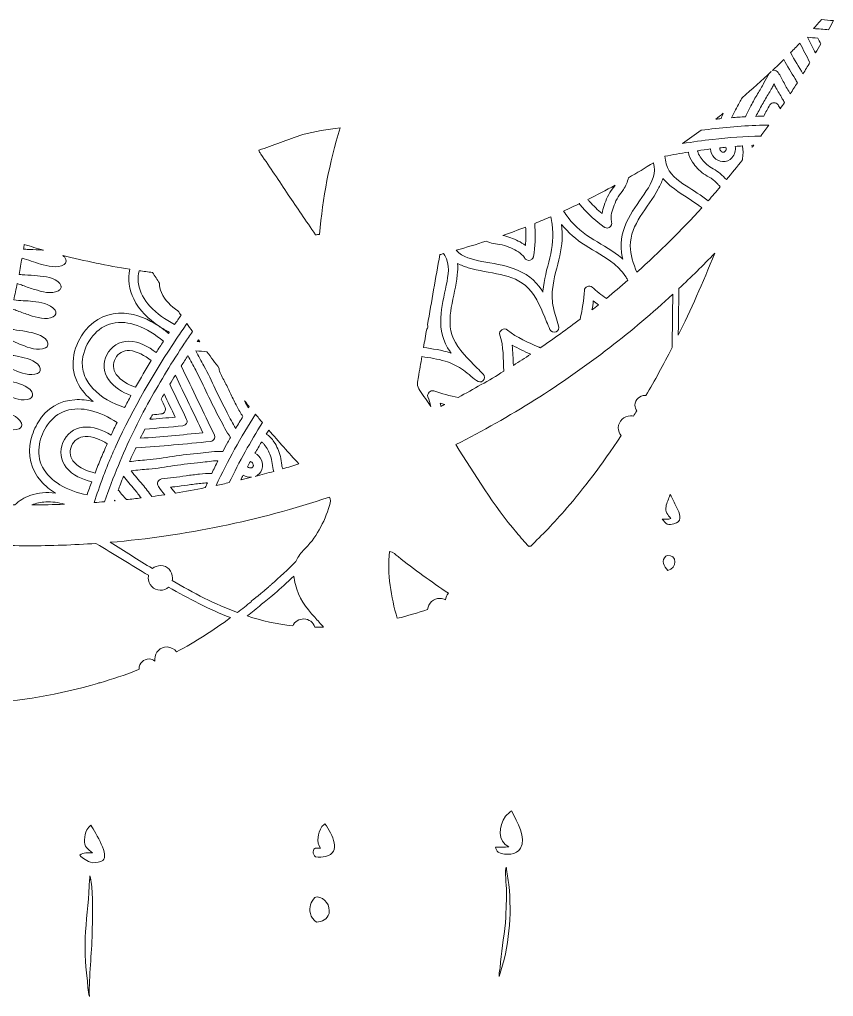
# Model space of a CAD drawing. Extents: x 80 to 917, y -989 to -11.
# Drawn here: x 541.9 to 869.4, y -957.9 to -564.8 of the extents above; entities that cross this region are included whole.
import ezdxf

# ---------------------------------------------------------------- set-up
doc = ezdxf.new("R2010")
doc.units = 0
doc.header["$MEASUREMENT"] = 0
doc.layers.add('Layer 1', color=7, linetype='Continuous', lineweight=0)

# ---------------------------------------------------------------- blocks, each defined once
blk = doc.blocks.new('Block_0')
at = {"layer": 'Layer 1'}
for points, knots in [([(864.57, -564.85), (866.17, -564.98), (867.77, -565.13), (869.37, -565.29), (868.72, -566.51), (868.07, -567.73), (867.41, -568.95), (865.38, -568.77), (863.35, -568.62), (861.32, -568.5), (862.41, -567.29), (863.5, -566.07), (864.57, -564.85)], [0, 0, 0, 0, 1, 1, 1, 2, 2, 2, 3, 3, 3, 4, 4, 4, 4]), ([(863.07, -572.3), (863.47, -573.08), (863.86, -573.84), (864.26, -574.62), (863.56, -575.85), (862.86, -577.08), (862.14, -578.3), (861.06, -576.21), (859.99, -574.11), (858.93, -572), (860.31, -572.09), (861.69, -572.19), (863.07, -572.3)], [0, 0, 0, 0, 1, 1, 1, 2, 2, 2, 3, 3, 3, 4, 4, 4, 4]), ([(855.89, -574.32), (857.21, -576.92), (858.54, -579.53), (859.89, -582.13), (858.97, -583.66), (858.05, -585.18), (857.11, -586.7), (855.42, -583.87), (853.68, -581.09), (852.15, -578.17), (853.4, -576.9), (854.65, -575.62), (855.89, -574.32)], [0, 0, 0, 0, 1, 1, 1, 2, 2, 2, 3, 3, 3, 4, 4, 4, 4]), ([(849.37, -580.96), (850.81, -583.61), (852.41, -586.17), (853.96, -588.76), (854.26, -589.27), (854.56, -589.78), (854.85, -590.29), (853.91, -591.77), (852.96, -593.24), (852.01, -594.71), (851.15, -593.27), (850.25, -591.86), (849.48, -590.37), (848.74, -588.93), (848.01, -587.47), (847.06, -586.14), (846.64, -585.54), (846.04, -585.23), (845.44, -585.23), (845.22, -585.23), (845.02, -585.29), (844.8, -585.36), (846.34, -583.91), (847.87, -582.45), (849.37, -580.96)], [0, 0, 0, 0, 1, 1, 1, 2, 2, 2, 3, 3, 3, 4, 4, 4, 5, 5, 5, 6, 6, 6, 7, 7, 7, 8, 8, 8, 8]), ([(831.58, -598.22), (831.93, -597.58), (832.28, -596.93), (832.63, -596.29), (836.62, -592.89), (840.53, -589.39), (844.35, -585.79), (844.08, -586.05), (843.82, -586.3), (843.54, -586.55), (842.73, -587.76), (842.07, -589.08), (841.41, -590.37), (840.62, -591.89), (839.71, -593.33), (838.83, -594.79), (837.9, -596.34), (837.02, -597.91), (836.17, -599.51), (835.4, -600.95), (834.53, -602.4), (834.03, -603.97), (832.14, -604.06), (830.24, -604.18), (828.35, -604.33), (829.27, -602.22), (830.53, -600.2), (831.58, -598.22)], [0, 0, 0, 0, 1, 1, 1, 2, 2, 2, 3, 3, 3, 4, 4, 4, 5, 5, 5, 6, 6, 6, 7, 7, 7, 8, 8, 8, 9, 9, 9, 9]), ([(845.44, -590.76), (845.71, -591.26), (845.97, -591.76), (846.23, -592.27), (847.02, -593.79), (847.93, -595.22), (848.8, -596.69), (849.1, -597.19), (849.38, -597.69), (849.68, -598.2), (849.1, -599.06), (848.53, -599.9), (847.95, -600.74), (847.67, -600.23), (847.39, -599.71), (847.06, -599.22), (846.67, -598.61), (846.06, -598.31), (845.44, -598.31), (844.83, -598.31), (844.21, -598.61), (843.82, -599.22), (843.34, -599.93), (842.97, -600.72), (842.53, -601.45), (842.09, -602.19), (841.66, -602.94), (841.33, -603.72), (840.27, -603.74), (839.2, -603.77), (838.14, -603.8), (838.53, -602.98), (839.01, -602.19), (839.42, -601.41), (840.27, -599.81), (841.16, -598.25), (842.09, -596.69), (842.96, -595.22), (843.87, -593.79), (844.66, -592.27), (844.92, -591.76), (845.18, -591.26), (845.44, -590.76)], [0, 0, 0, 0, 1, 1, 1, 2, 2, 2, 3, 3, 3, 4, 4, 4, 5, 5, 5, 6, 6, 6, 7, 7, 7, 8, 8, 8, 9, 9, 9, 10, 10, 10, 11, 11, 11, 12, 12, 12, 13, 13, 13, 14, 14, 14, 14]), ([(825.04, -602.54), (824.72, -603.25), (824.42, -603.97), (824.17, -604.69), (823.46, -604.76), (822.73, -604.85), (822.02, -604.92), (823.03, -604.14), (824.04, -603.34), (825.04, -602.54)], [0, 0, 0, 0, 1, 1, 1, 2, 2, 2, 3, 3, 3, 3]), ([(662.58, -651.3), (662.05, -651.35), (661.52, -651.4), (660.99, -651.45), (657.09, -645.7), (653.56, -640.51), (650.04, -635.31), (646.36, -629.87), (642.76, -624.37), (639, -618.96), (638.6, -618.38), (638.28, -617.87), (638.16, -617.44), (643.89, -615.45), (649.78, -613.35), (655.83, -611.1), (660.68, -609.93), (665.67, -608.98), (670.9, -608.43), (666.53, -622.64), (663.92, -636.41), (662.58, -651.3)], [0, 0, 0, 0, 1, 1, 1, 2, 2, 2, 3, 3, 3, 4, 4, 4, 5, 5, 5, 6, 6, 6, 7, 7, 7, 7]), ([(816.1, -609.4), (823.9, -608.35), (831.74, -607.64), (839.6, -607.36), (840.87, -607.31), (842.13, -607.29), (843.39, -607.28), (842.32, -608.76), (841.25, -610.24), (840.16, -611.72), (833.71, -611.86), (827.25, -612.3), (820.77, -613.06), (816.74, -613.54), (812.69, -614.1), (808.66, -614.74), (811.17, -613), (813.64, -611.21), (816.1, -609.4)], [0, 0, 0, 0, 1, 1, 1, 2, 2, 2, 3, 3, 3, 4, 4, 4, 5, 5, 5, 6, 6, 6, 6]), ([(832.84, -620.83), (832.83, -621), (832.81, -621.16), (832.79, -621.33), (830.67, -624.01), (828.51, -626.66), (826.32, -629.27), (824.79, -627.57), (823.01, -626), (821.04, -624.85), (820.13, -624.31), (819.19, -623.84), (818.41, -623.12), (817.76, -622.52), (817.15, -621.87), (816.58, -621.19), (816.02, -620.52), (815.54, -619.79), (815.14, -619.02), (814.96, -618.67), (814.84, -618.31), (814.75, -617.92), (814.72, -617.81), (814.71, -617.72), (814.71, -617.63), (816.43, -617.38), (818.16, -617.14), (819.89, -616.93), (820, -619.61), (822.1, -621.7), (824.79, -622.02), (826.18, -622.18), (827.61, -621.42), (828.53, -620.44), (829.7, -619.18), (830.13, -617.54), (829.87, -615.91), (830.82, -615.83), (831.76, -615.76), (832.7, -615.7), (832.7, -615.71), (832.7, -615.72), (832.71, -615.73), (833.2, -617.31), (832.96, -619.2), (832.84, -620.83)], [0, 0, 0, 0, 1, 1, 1, 2, 2, 2, 3, 3, 3, 4, 4, 4, 5, 5, 5, 6, 6, 6, 7, 7, 7, 8, 8, 8, 9, 9, 9, 10, 10, 10, 11, 11, 11, 12, 12, 12, 13, 13, 13, 14, 14, 14, 15, 15, 15, 15]), ([(823.64, -616.5), (824.46, -616.42), (825.28, -616.33), (826.1, -616.25), (826.27, -616.91), (826.2, -617.42), (825.72, -617.94), (825.65, -618.01), (825.35, -618.18), (825.35, -618.2), (825.29, -618.21), (825.12, -618.24), (825.06, -618.26), (824.95, -618.25), (824.79, -618.23), (824.79, -618.24), (824.54, -618.2), (824.69, -618.23), (824.35, -618.04), (824.31, -618.02), (824.28, -618), (824.27, -617.98), (824.21, -617.92), (824.02, -617.73), (824, -617.73), (823.69, -617.31), (823.62, -616.99), (823.64, -616.5)], [0, 0, 0, 0, 1, 1, 1, 2, 2, 2, 3, 3, 3, 4, 4, 4, 5, 5, 5, 6, 6, 6, 7, 7, 7, 8, 8, 8, 9, 9, 9, 9]), ([(836.67, -616.35), (836.64, -616.05), (836.59, -615.76), (836.53, -615.46), (836.81, -615.45), (837.09, -615.45), (837.37, -615.43), (837.14, -615.74), (836.91, -616.05), (836.67, -616.35)], [0, 0, 0, 0, 1, 1, 1, 2, 2, 2, 3, 3, 3, 3]), ([(811.01, -618.2), (811.17, -619.64), (811.86, -621.03), (812.68, -622.24), (813.87, -623.99), (815.37, -625.61), (817.08, -626.86), (818.06, -627.56), (819.16, -628.07), (820.16, -628.73), (821.19, -629.4), (822.09, -630.34), (822.95, -631.2), (823.26, -631.51), (823.56, -631.83), (823.85, -632.16), (822.24, -634.04), (820.6, -635.91), (818.95, -637.76), (816.15, -635.56), (813.07, -633.72), (810.1, -631.75), (806.73, -629.5), (803.07, -627.02), (802.09, -622.87), (801.85, -621.87), (801.72, -620.86), (801.57, -619.85), (804.71, -619.25), (807.85, -618.69), (811.01, -618.2)], [0, 0, 0, 0, 1, 1, 1, 2, 2, 2, 3, 3, 3, 4, 4, 4, 5, 5, 5, 6, 6, 6, 7, 7, 7, 8, 8, 8, 9, 9, 9, 10, 10, 10, 10]), ([(767.36, -638.82), (767.26, -638.87), (767.17, -638.92), (767.07, -638.97), (767.46, -639.45), (767.87, -639.93), (768.3, -640.4), (771.01, -643.35), (773.83, -646.02), (777.1, -648.36), (777.18, -648.42), (777.27, -648.47), (777.35, -648.51), (777.67, -648.7), (778.05, -648.78), (778.47, -648.73), (779.37, -648.62), (780.19, -647.76), (780.14, -646.84), (780.15, -646.61), (780.12, -646.38), (780.03, -646.15), (779.68, -643.86), (780.26, -641.66), (781.14, -639.52), (781.61, -638.39), (782.08, -637.18), (782.77, -636.17), (783.44, -635.17), (784.26, -634.28), (784.9, -633.26), (785.79, -631.79), (786.47, -630.16), (786.91, -628.49), (790.29, -626.55), (793.64, -624.54), (796.94, -622.45), (797.06, -622.91), (797.15, -623.37), (797.22, -623.83), (797.9, -628.05), (795.48, -631.74), (793.22, -635.11), (790.75, -638.79), (788.01, -642.34), (786.13, -646.38), (784.07, -650.79), (783.35, -655.55), (784.38, -660.33), (784.45, -660.62), (784.51, -660.92), (784.59, -661.22), (784.48, -661.12), (784.37, -661.02), (784.26, -660.92), (780.82, -657.93), (776.78, -655.8), (772.93, -653.43), (768.97, -651), (765.51, -648.26), (762.67, -644.56), (762.01, -643.71), (761.38, -642.82), (760.79, -641.9), (762.99, -640.9), (765.18, -639.87), (767.36, -638.82)], [0, 0, 0, 0, 1, 1, 1, 2, 2, 2, 3, 3, 3, 4, 4, 4, 5, 5, 5, 6, 6, 6, 7, 7, 7, 8, 8, 8, 9, 9, 9, 10, 10, 10, 11, 11, 11, 12, 12, 12, 13, 13, 13, 14, 14, 14, 15, 15, 15, 16, 16, 16, 17, 17, 17, 18, 18, 18, 19, 19, 19, 20, 20, 20, 21, 21, 21, 22, 22, 22, 22]), ([(790.25, -666.54), (788.87, -663.11), (787.69, -659.58), (787.64, -655.9), (787.56, -651.66), (789.43, -647.66), (791.65, -644.14), (794.03, -640.4), (796.79, -636.9), (798.9, -632.99), (799.63, -631.65), (800.32, -630.23), (800.73, -628.75), (801.68, -629.96), (802.86, -631), (804.04, -631.97), (807.49, -634.77), (811.39, -636.94), (815.01, -639.5), (815.5, -639.84), (815.98, -640.2), (816.45, -640.56), (808.15, -649.67), (799.4, -658.34), (790.25, -666.54)], [0, 0, 0, 0, 1, 1, 1, 2, 2, 2, 3, 3, 3, 4, 4, 4, 5, 5, 5, 6, 6, 6, 7, 7, 7, 8, 8, 8, 8]), ([(781.51, -631.53), (781.18, -632), (780.82, -632.46), (780.47, -632.91), (778.96, -634.9), (777.86, -637.27), (777.08, -639.64), (776.72, -640.73), (776.44, -641.83), (776.29, -642.95), (774.51, -641.45), (772.85, -639.84), (771.26, -638.08), (771.02, -637.81), (770.78, -637.55), (770.54, -637.27), (774.23, -635.43), (777.88, -633.52), (781.51, -631.53)], [0, 0, 0, 0, 1, 1, 1, 2, 2, 2, 3, 3, 3, 4, 4, 4, 5, 5, 5, 6, 6, 6, 6]), ([(729.66, -654), (730.58, -654.4), (731.54, -654.73), (732.5, -654.96), (733.66, -655.24), (734.88, -655.29), (736.06, -655.52), (737.27, -655.74), (738.45, -656.27), (739.58, -656.73), (741.72, -657.62), (743.68, -658.76), (745.06, -660.63), (745.15, -660.86), (745.29, -661.05), (745.46, -661.2), (746.08, -661.89), (747.27, -661.91), (747.97, -661.36), (748.31, -661.1), (748.52, -660.77), (748.62, -660.41), (748.65, -660.32), (748.67, -660.23), (748.68, -660.13), (749.34, -656.16), (749.46, -652.28), (749.29, -648.27), (749.26, -647.8), (749.23, -647.33), (749.19, -646.87), (751.36, -645.99), (753.52, -645.09), (755.68, -644.16), (755.9, -645.18), (756.08, -646.21), (756.21, -647.24), (756.82, -651.86), (756.31, -656.24), (755.22, -660.76), (754.18, -665.17), (752.83, -669.53), (752.5, -674.08), (752.5, -674.21), (752.49, -674.36), (752.49, -674.51), (752.33, -674.25), (752.17, -674), (752, -673.74), (749.35, -669.63), (745.47, -666.77), (740.91, -665.11), (736.72, -663.59), (732.26, -663.01), (727.92, -662.16), (724.2, -661.42), (720.18, -660.59), (717.62, -657.66), (721.66, -656.52), (725.67, -655.3), (729.66, -654)], [0, 0, 0, 0, 1, 1, 1, 2, 2, 2, 3, 3, 3, 4, 4, 4, 5, 5, 5, 6, 6, 6, 7, 7, 7, 8, 8, 8, 9, 9, 9, 10, 10, 10, 11, 11, 11, 12, 12, 12, 13, 13, 13, 14, 14, 14, 15, 15, 15, 16, 16, 16, 17, 17, 17, 18, 18, 18, 19, 19, 19, 20, 20, 20, 20]), ([(708.59, -714.27), (707.92, -714.03), (707.2, -714.3), (706.71, -714.8), (706.21, -715.29), (705.94, -716.02), (706.19, -716.68), (706.65, -717.93), (707.05, -719.21), (707.4, -720.48), (705.94, -718.35), (704.46, -716.24), (702.93, -714.16), (701.59, -712.32), (702.02, -710.49), (702.36, -708.62), (702.84, -705.91), (703.32, -703.2), (703.8, -700.48), (706.95, -700.92), (710.11, -701.37), (713.16, -702.29), (715.49, -703), (717.68, -704), (719.7, -705.38), (721.81, -706.84), (723.71, -708.57), (725.74, -710.14), (726.55, -710.77), (727.6, -710.93), (728.4, -710.14), (729.15, -709.39), (729.1, -708.22), (728.4, -707.48), (727.64, -706.66), (726.86, -705.86), (726.07, -705.06), (722.47, -701.46), (718.46, -697.83), (716.4, -693.06), (714.71, -689.17), (714.91, -684.76), (715.61, -680.67), (716.37, -676.3), (717.59, -672.01), (718.04, -667.59), (718.2, -666.08), (718.29, -664.5), (718.11, -662.97), (719.46, -663.72), (720.95, -664.24), (722.4, -664.68), (726.66, -665.94), (731.09, -666.47), (735.42, -667.44), (739.48, -668.35), (743.62, -669.86), (746.57, -672.9), (750.18, -676.64), (752, -681.72), (753.95, -686.43), (754.39, -687.46), (754.83, -688.49), (755.3, -689.51), (755.71, -690.44), (756.78, -690.93), (757.76, -690.52), (758.79, -690.09), (759.04, -689.06), (758.77, -688.06), (758.09, -685.59), (757.23, -683.18), (756.69, -680.67), (756.18, -678.28), (756.09, -675.87), (756.33, -673.44), (756.79, -668.82), (758.27, -664.37), (759.29, -659.86), (760.22, -655.67), (760.46, -651.5), (760, -647.27), (760, -647.27), (760, -647.27), (760.01, -647.28), (760.01, -647.28), (760.01, -647.26), (760.01, -647.26), (762.68, -650.59), (765.79, -653.36), (769.42, -655.66), (773.32, -658.14), (777.52, -660.24), (781.1, -663.18), (782.99, -664.73), (784.64, -666.49), (785.97, -668.55), (786.21, -668.93), (786.44, -669.32), (786.68, -669.71), (783.82, -672.2), (780.93, -674.64), (778, -677.04), (776.01, -675.65), (774.09, -674.17), (772.3, -672.51), (771.78, -672.02), (771.01, -672), (770.36, -672.26), (769.71, -672.53), (769.19, -673.1), (769.16, -673.8), (769.01, -677.72), (768.3, -681.53), (767.49, -685.34), (762.23, -689.35), (756.85, -693.21), (751.38, -696.93), (751.24, -696.86), (751.09, -696.78), (750.95, -696.72), (746.54, -694.62), (742.01, -693.01), (738.26, -689.77), (737.48, -689.1), (736.61, -689.23), (735.99, -689.73), (735.29, -690.11), (734.84, -690.86), (735.16, -691.84), (736.72, -696.55), (736.48, -701.34), (736.72, -706.22), (736.72, -706.27), (736.73, -706.32), (736.74, -706.36), (730.73, -710.04), (724.61, -713.54), (718.39, -716.87), (718.39, -716.87), (718.39, -716.87), (718.39, -716.87), (715.07, -716.22), (711.78, -715.46), (708.59, -714.27)], [0, 0, 0, 0, 1, 1, 1, 2, 2, 2, 3, 3, 3, 4, 4, 4, 5, 5, 5, 6, 6, 6, 7, 7, 7, 8, 8, 8, 9, 9, 9, 10, 10, 10, 11, 11, 11, 12, 12, 12, 13, 13, 13, 14, 14, 14, 15, 15, 15, 16, 16, 16, 17, 17, 17, 18, 18, 18, 19, 19, 19, 20, 20, 20, 21, 21, 21, 22, 22, 22, 23, 23, 23, 24, 24, 24, 25, 25, 25, 26, 26, 26, 27, 27, 27, 28, 28, 28, 29, 29, 29, 30, 30, 30, 31, 31, 31, 32, 32, 32, 33, 33, 33, 34, 34, 34, 35, 35, 35, 36, 36, 36, 37, 37, 37, 38, 38, 38, 39, 39, 39, 40, 40, 40, 41, 41, 41, 42, 42, 42, 43, 43, 43, 44, 44, 44, 45, 45, 45, 46, 46, 46, 47, 47, 47, 48, 48, 48, 48]), ([(745.52, -648.33), (745.54, -648.47), (745.54, -648.6), (745.55, -648.73), (745.67, -651.1), (745.64, -653.41), (745.44, -655.72), (744.54, -655.04), (743.56, -654.46), (742.53, -653.95), (740.6, -652.97), (738.47, -652.16), (736.33, -651.75), (739.41, -650.66), (742.47, -649.51), (745.52, -648.33)], [0, 0, 0, 0, 1, 1, 1, 2, 2, 2, 3, 3, 3, 4, 4, 4, 5, 5, 5, 5]), ([(543.82, -655.32), (546.37, -656.13), (548.95, -656.9), (551.53, -657.63), (551.4, -657.62), (551.27, -657.61), (551.15, -657.59), (549.44, -657.46), (547.73, -657.4), (546.01, -657.34), (545.34, -657.32), (544.66, -657.3), (543.99, -657.26), (543.82, -657.25), (543.67, -657.24), (543.51, -657.23), (543.62, -656.6), (543.71, -655.96), (543.82, -655.32)], [0, 0, 0, 0, 1, 1, 1, 2, 2, 2, 3, 3, 3, 4, 4, 4, 5, 5, 5, 6, 6, 6, 6]), ([(521.36, -753.01), (519.05, -752.1), (516.56, -751.49), (514.27, -750.52), (515.49, -748.06), (516.68, -745.58), (517.83, -743.09), (517.83, -743.09), (517.84, -743.09), (517.84, -743.09), (517.86, -743.11), (517.88, -743.12), (517.9, -743.13), (518.51, -743.5), (519.12, -743.87), (519.72, -744.25), (521.26, -745.21), (522.8, -746.16), (524.39, -747.03), (527.1, -748.51), (530.45, -750.27), (533.59, -749.29), (534.5, -749.01), (534.96, -747.77), (534.56, -746.95), (533.14, -743.98), (529.43, -742.68), (526.51, -741.74), (524.17, -740.98), (521.68, -740.52), (519.36, -739.71), (520.27, -737.68), (521.15, -735.65), (522, -733.61), (522.05, -733.64), (522.1, -733.67), (522.15, -733.69), (522.26, -733.75), (522.37, -733.81), (522.48, -733.87), (522.55, -733.92), (522.74, -734.03), (522.75, -734.03), (523.08, -734.23), (523.4, -734.43), (523.72, -734.62), (525.28, -735.54), (526.84, -736.48), (528.44, -737.32), (531.16, -738.74), (534.56, -740.46), (537.68, -739.43), (538.12, -739.28), (538.47, -738.9), (538.65, -738.45), (538.84, -738.01), (538.86, -737.5), (538.65, -737.08), (537.18, -734.15), (533.56, -732.95), (530.63, -732.04), (528.9, -731.5), (527.14, -731.06), (525.38, -730.62), (525.01, -730.53), (524.65, -730.43), (524.28, -730.34), (524.27, -730.33), (524.06, -730.28), (523.97, -730.26), (523.86, -730.23), (523.74, -730.19), (523.61, -730.16), (523.56, -730.15), (523.5, -730.13), (523.45, -730.11), (524.29, -728.06), (525.11, -726), (525.9, -723.93), (528.12, -724.99), (530.2, -726.44), (532.39, -727.55), (535.12, -728.94), (538.66, -730.66), (541.76, -729.56), (542.63, -729.26), (543.18, -728.05), (542.73, -727.22), (541.2, -724.3), (537.6, -723.17), (534.63, -722.31), (532.9, -721.8), (531.13, -721.38), (529.37, -720.97), (528.67, -720.81), (527.97, -720.64), (527.28, -720.48), (527.25, -720.46), (527.24, -720.46), (527.22, -720.46), (527.22, -720.46), (527.21, -720.45), (527.21, -720.45), (528.16, -717.88), (529.06, -715.29), (529.94, -712.68), (532.25, -713.62), (534.45, -714.94), (536.72, -715.93), (539.46, -717.12), (543.15, -718.67), (546.11, -717.42), (547.26, -716.93), (547.45, -715.65), (546.85, -714.67), (545.24, -712.01), (541.3, -711.17), (538.51, -710.53), (536.83, -710.14), (535.12, -709.85), (533.42, -709.56), (532.72, -709.44), (532.01, -709.33), (531.3, -709.18), (531.24, -709.18), (531.17, -709.16), (531.1, -709.15), (531.78, -707.04), (532.44, -704.91), (533.07, -702.78), (535.32, -703.66), (537.47, -704.91), (539.69, -705.83), (542.46, -706.97), (546.25, -708.51), (549.21, -707.2), (550.33, -706.69), (550.58, -705.44), (549.96, -704.46), (548.28, -701.82), (544.35, -701.04), (541.55, -700.44), (539.85, -700.09), (538.15, -699.83), (536.44, -699.57), (535.73, -699.46), (535.03, -699.36), (534.32, -699.24), (534.25, -699.23), (534.17, -699.21), (534.1, -699.2), (534.7, -697.06), (535.29, -694.91), (535.85, -692.76), (538.2, -693.6), (540.45, -694.85), (542.77, -695.76), (545.54, -696.85), (549.38, -698.34), (552.32, -696.98), (553.41, -696.46), (553.7, -695.23), (553.05, -694.24), (551.33, -691.63), (547.42, -690.9), (544.58, -690.36), (542.89, -690.04), (541.17, -689.81), (539.46, -689.59), (538.76, -689.5), (538.04, -689.4), (537.33, -689.29), (537.15, -689.27), (536.97, -689.23), (536.78, -689.2), (537.46, -686.54), (538.12, -683.87), (538.75, -681.2), (538.9, -681.25), (539.04, -681.3), (539.19, -681.34), (539.84, -681.57), (540.46, -681.81), (541.1, -682.05), (542.7, -682.65), (544.31, -683.26), (545.95, -683.78), (548.71, -684.67), (552.66, -685.98), (555.45, -684.47), (556.45, -683.91), (556.93, -682.72), (556.19, -681.72), (554.25, -679.14), (550.29, -678.63), (547.31, -678.27), (544.77, -677.95), (542.11, -678.02), (539.57, -677.62), (540.06, -675.45), (540.54, -673.27), (540.99, -671.08), (541.07, -671.11), (541.15, -671.13), (541.22, -671.15), (541.86, -671.36), (542.5, -671.59), (543.15, -671.82), (544.76, -672.4), (546.37, -672.96), (548.01, -673.46), (550.79, -674.3), (554.78, -675.56), (557.53, -674), (557.88, -673.8), (558.17, -673.54), (558.37, -673.22), (558.37, -673.22), (558.37, -673.22), (558.37, -673.22), (558.39, -673.19), (558.41, -673.16), (558.43, -673.13), (558.51, -672.99), (558.57, -672.85), (558.61, -672.69), (558.63, -672.53), (558.63, -672.37), (558.61, -672.21), (558.61, -672.21), (558.6, -672.1), (558.6, -672.1), (558.6, -672.1), (558.6, -672.1), (558.59, -672.1), (558.53, -671.74), (558.36, -671.39), (558.11, -671.07), (556.17, -668.57), (552, -668.22), (549.12, -667.92), (547.41, -667.76), (545.7, -667.66), (543.99, -667.57), (543.31, -667.54), (542.64, -667.51), (541.96, -667.45), (541.88, -667.45), (541.8, -667.44), (541.72, -667.43), (542.13, -665.24), (542.53, -663.04), (542.91, -660.84), (545.41, -661.46), (547.84, -662.54), (550.31, -663.21), (553.2, -664.01), (557.05, -665.06), (559.83, -663.41), (560.9, -662.78), (560.92, -661.49), (560.19, -660.6), (559.92, -660.27), (559.61, -659.98), (559.27, -659.72), (568.2, -661.99), (577.21, -663.87), (586.31, -665.32), (585.47, -669.3), (586.01, -673.46), (587.86, -677.28), (590.06, -681.81), (593.85, -685.41), (598.07, -688.22), (599.41, -689.12), (600.79, -689.93), (602.18, -690.65), (602.13, -690.73), (602.07, -690.81), (602.02, -690.88), (601.97, -690.96), (601.92, -691.04), (601.87, -691.11), (600.66, -690.11), (599.39, -689.15), (598.05, -688.25), (593.84, -685.43), (589.06, -683.3), (584.03, -683.01), (577.95, -682.65), (572.25, -685.06), (568.42, -689.85), (563.82, -695.62), (561.75, -703.68), (565.07, -710.57), (566.6, -713.76), (568.89, -716.39), (571.6, -718.54), (569.18, -717.93), (566.68, -717.64), (564.15, -717.79), (558.1, -718.14), (552.63, -721.44), (549.51, -726.65), (548.82, -727.79), (548.22, -728.99), (547.72, -730.21), (547.21, -731.43), (546.79, -732.7), (546.47, -734), (544.99, -739.88), (546.53, -746.09), (550.56, -750.62), (552.24, -752.51), (554.21, -754.07), (556.36, -755.35), (552.91, -754.96), (549.44, -755.2), (546.1, -756.37), (543.79, -757.18), (541.78, -758.47), (540.09, -760.09), (536.41, -760.04), (532.76, -759.93), (529.11, -759.78), (529.23, -759.42), (529.22, -759.02), (529.05, -758.61), (527.83, -755.63), (524.14, -754.11), (521.36, -753.01)], [0, 0, 0, 0, 1, 1, 1, 2, 2, 2, 3, 3, 3, 4, 4, 4, 5, 5, 5, 6, 6, 6, 7, 7, 7, 8, 8, 8, 9, 9, 9, 10, 10, 10, 11, 11, 11, 12, 12, 12, 13, 13, 13, 14, 14, 14, 15, 15, 15, 16, 16, 16, 17, 17, 17, 18, 18, 18, 19, 19, 19, 20, 20, 20, 21, 21, 21, 22, 22, 22, 23, 23, 23, 24, 24, 24, 25, 25, 25, 26, 26, 26, 27, 27, 27, 28, 28, 28, 29, 29, 29, 30, 30, 30, 31, 31, 31, 32, 32, 32, 33, 33, 33, 34, 34, 34, 35, 35, 35, 36, 36, 36, 37, 37, 37, 38, 38, 38, 39, 39, 39, 40, 40, 40, 41, 41, 41, 42, 42, 42, 43, 43, 43, 44, 44, 44, 45, 45, 45, 46, 46, 46, 47, 47, 47, 48, 48, 48, 49, 49, 49, 50, 50, 50, 51, 51, 51, 52, 52, 52, 53, 53, 53, 54, 54, 54, 55, 55, 55, 56, 56, 56, 57, 57, 57, 58, 58, 58, 59, 59, 59, 60, 60, 60, 61, 61, 61, 62, 62, 62, 63, 63, 63, 64, 64, 64, 65, 65, 65, 66, 66, 66, 67, 67, 67, 68, 68, 68, 69, 69, 69, 70, 70, 70, 71, 71, 71, 72, 72, 72, 73, 73, 73, 74, 74, 74, 75, 75, 75, 76, 76, 76, 77, 77, 77, 78, 78, 78, 79, 79, 79, 80, 80, 80, 81, 81, 81, 82, 82, 82, 83, 83, 83, 84, 84, 84, 85, 85, 85, 86, 86, 86, 87, 87, 87, 88, 88, 88, 89, 89, 89, 90, 90, 90, 91, 91, 91, 92, 92, 92, 93, 93, 93, 94, 94, 94, 95, 95, 95, 96, 96, 96, 97, 97, 97, 98, 98, 98, 99, 99, 99, 100, 100, 100, 101, 101, 101, 102, 102, 102, 103, 103, 103, 104, 104, 104, 105, 105, 105, 106, 106, 106, 107, 107, 107, 108, 108, 108, 109, 109, 109, 110, 110, 110, 110]), ([(705.73, -689.48), (706.13, -688.97), (706.29, -688.25), (706.05, -687.66), (707.7, -678.25), (709.34, -668.85), (710.99, -659.44), (711.5, -659.32), (712.01, -659.18), (712.52, -659.04), (712.68, -659.29), (712.84, -659.52), (712.99, -659.77), (715.23, -663.41), (714.4, -667.74), (713.6, -671.73), (712.74, -676.06), (711.56, -680.39), (711.37, -684.84), (711.16, -689.7), (712.31, -694.37), (715.1, -698.41), (715.27, -698.65), (715.44, -698.9), (715.62, -699.14), (715.48, -699.09), (715.35, -699.04), (715.21, -699), (711.72, -697.83), (708.07, -697.33), (704.44, -696.8), (704.87, -694.36), (705.3, -691.92), (705.73, -689.48)], [0, 0, 0, 0, 1, 1, 1, 2, 2, 2, 3, 3, 3, 4, 4, 4, 5, 5, 5, 6, 6, 6, 7, 7, 7, 8, 8, 8, 9, 9, 9, 10, 10, 10, 11, 11, 11, 11]), ([(806.93, -691.89), (806.97, -689.61), (807, -687.34), (807.04, -685.06), (807.04, -685.06), (807.04, -685.06), (807.04, -685.06), (807.04, -685.06), (807.06, -683.82), (807.06, -683.82), (807.06, -683.82), (807.07, -682.48), (807.07, -682.48), (807.07, -682.48), (807.12, -677.63), (807.12, -677.63), (807.14, -676.12), (807.15, -674.62), (807.16, -673.11), (812.1, -668.48), (816.91, -663.73), (821.6, -658.86), (816.8, -670.87), (811.88, -681.86), (806.93, -691.89)], [0, 0, 0, 0, 1, 1, 1, 2, 2, 2, 3, 3, 3, 4, 4, 4, 5, 5, 5, 6, 6, 6, 7, 7, 7, 8, 8, 8, 8]), ([(590.02, -665.89), (591.83, -666.15), (593.64, -666.4), (595.46, -666.63), (596.36, -668.04), (597.28, -669.45), (598.21, -670.86), (598.21, -672.15), (598.48, -673.46), (599.02, -674.72), (600.32, -677.8), (602.88, -680.2), (605.67, -682.04), (606.08, -682.65), (606.49, -683.24), (606.9, -683.83), (606.04, -685.06), (605.17, -686.29), (604.31, -687.53), (600.62, -685.6), (597.19, -683.24), (594.37, -680.14), (592.06, -677.61), (590.4, -674.63), (589.79, -671.22), (589.48, -669.49), (589.59, -667.66), (590.02, -665.89)], [0, 0, 0, 0, 1, 1, 1, 2, 2, 2, 3, 3, 3, 4, 4, 4, 5, 5, 5, 6, 6, 6, 7, 7, 7, 8, 8, 8, 9, 9, 9, 9]), ([(793.94, -716.12), (793.83, -716.11), (793.7, -716.1), (793.58, -716.1), (791.38, -716.05), (789.56, -717.8), (789.52, -720), (789.51, -720.87), (789.78, -721.68), (790.24, -722.34), (789.8, -723.06), (789.36, -723.76), (788.93, -724.46), (788.56, -724.37), (788.18, -724.31), (787.78, -724.3), (785.09, -724.25), (782.87, -726.39), (782.82, -729.08), (782.8, -730.29), (783.22, -731.41), (783.95, -732.27), (776.05, -744.25), (768.6, -753.85), (762.11, -761.37), (756.88, -767.42), (751.98, -772.49), (747.56, -776.69), (747.56, -776.69), (746.99, -776.68), (746.99, -776.68), (746.93, -776.74), (746.85, -776.81), (746.79, -776.87), (745.16, -775.07), (743.54, -773.24), (741.96, -771.37), (732.66, -760.3), (725.09, -748.05), (717.4, -735.87), (739.2, -724.89), (759.94, -711.83), (779.41, -696.77), (788.18, -689.99), (796.61, -682.85), (804.72, -675.38), (804.71, -676.91), (804.7, -678.45), (804.68, -679.99), (804.68, -679.99), (804.68, -679.99), (804.68, -679.99), (804.68, -679.99), (804.58, -687.5), (804.58, -687.5), (804.58, -687.5), (804.58, -687.49), (804.58, -687.49), (804.54, -690.62), (804.49, -693.74), (804.44, -696.86), (800.93, -703.75), (797.42, -710.16), (793.94, -716.12)], [0, 0, 0, 0, 1, 1, 1, 2, 2, 2, 3, 3, 3, 4, 4, 4, 5, 5, 5, 6, 6, 6, 7, 7, 7, 8, 8, 8, 9, 9, 9, 10, 10, 10, 11, 11, 11, 12, 12, 12, 13, 13, 13, 14, 14, 14, 15, 15, 15, 16, 16, 16, 17, 17, 17, 18, 18, 18, 19, 19, 19, 20, 20, 20, 21, 21, 21, 21]), ([(774.83, -679.61), (773.96, -680.31), (773.08, -681.01), (772.21, -681.7), (772.42, -680.49), (772.61, -679.28), (772.76, -678.07), (772.76, -678.07), (772.76, -678.07), (772.76, -678.07), (773.44, -678.59), (774.13, -679.11), (774.83, -679.61)], [0, 0, 0, 0, 1, 1, 1, 2, 2, 2, 3, 3, 3, 4, 4, 4, 4]), ([(585.94, -694.29), (582.07, -694.26), (578.79, -696.27), (577.03, -699.73), (575.36, -702.98), (575.66, -706.73), (577.73, -709.72), (579.88, -712.8), (583.28, -714.81), (586.75, -716.15), (585.87, -717.74), (585.01, -719.35), (584.17, -720.96), (579.44, -719.33), (574.65, -716.87), (571.41, -713.26), (569.82, -711.5), (568.72, -709.87), (567.95, -707.69), (567.29, -705.84), (567.02, -703.72), (567.24, -701.73), (567.63, -698.31), (569.12, -694.94), (571.39, -692.16), (573.41, -689.7), (576.2, -687.75), (579.17, -687.11), (582.56, -686.37), (585.95, -686.76), (589.18, -687.93), (593.11, -689.35), (596.61, -691.61), (599.8, -694.29), (598.82, -695.8), (597.86, -697.32), (596.9, -698.85), (593.79, -696.41), (589.97, -694.32), (585.94, -694.29)], [0, 0, 0, 0, 1, 1, 1, 2, 2, 2, 3, 3, 3, 4, 4, 4, 5, 5, 5, 6, 6, 6, 7, 7, 7, 8, 8, 8, 9, 9, 9, 10, 10, 10, 11, 11, 11, 12, 12, 12, 13, 13, 13, 13]), ([(611.49, -690.42), (610.41, -691.97), (609.34, -693.51), (608.29, -695.07), (603.34, -702.56), (598.7, -710.22), (594.35, -717.97), (589.56, -726.54), (585.35, -735.31), (581.67, -744.27), (579.66, -749.06), (577.82, -753.92), (576.12, -758.86), (574.72, -758.97), (573.32, -759.08), (571.92, -759.18), (573.02, -755.81), (574.19, -752.45), (575.43, -749.12), (576.24, -746.98), (577.08, -744.85), (577.95, -742.73), (578.82, -740.62), (579.74, -738.53), (580.68, -736.44), (587.59, -721.3), (595.99, -706.86), (605.26, -693.04), (606.56, -691.08), (607.88, -689.14), (609.23, -687.2), (609.98, -688.28), (610.74, -689.35), (611.49, -690.42)], [0, 0, 0, 0, 1, 1, 1, 2, 2, 2, 3, 3, 3, 4, 4, 4, 5, 5, 5, 6, 6, 6, 7, 7, 7, 8, 8, 8, 9, 9, 9, 10, 10, 10, 11, 11, 11, 11]), ([(613.87, -693.76), (614.04, -694.01), (614.22, -694.24), (614.39, -694.49), (614.06, -694.46), (613.74, -694.44), (613.41, -694.42), (613.56, -694.2), (613.71, -693.98), (613.87, -693.76)], [0, 0, 0, 0, 1, 1, 1, 2, 2, 2, 3, 3, 3, 3]), ([(594.91, -702.08), (592.75, -705.64), (590.64, -709.21), (588.6, -712.82), (585.64, -711.74), (582.61, -710.16), (580.85, -707.62), (579.46, -705.61), (579.26, -703.45), (580.5, -701.17), (581.64, -699.07), (583.75, -697.88), (586.11, -698.05), (589.38, -698.28), (592.33, -700.01), (594.91, -702.08)], [0, 0, 0, 0, 1, 1, 1, 2, 2, 2, 3, 3, 3, 4, 4, 4, 5, 5, 5, 5]), ([(617.32, -698.54), (618.95, -700.77), (620.61, -702.99), (622.27, -705.19), (622.18, -705.58), (622.2, -705.98), (622.34, -706.33), (622.96, -707.96), (623.84, -709.45), (624.67, -710.98), (625.49, -712.49), (626.16, -714.06), (626.91, -715.61), (627.7, -717.23), (628.51, -718.85), (629.37, -720.43), (630.13, -721.81), (630.79, -723.31), (631.8, -724.53), (630.82, -726.14), (629.85, -727.76), (628.9, -729.38), (627.62, -727.38), (626.59, -725.15), (625.5, -723.1), (623.8, -719.9), (622.17, -716.67), (620.62, -713.4), (619.16, -710.32), (617.78, -707.22), (616.13, -704.24), (615.02, -702.23), (613.89, -700.24), (612.91, -698.16), (614.38, -698.23), (615.85, -698.37), (617.32, -698.54)], [0, 0, 0, 0, 1, 1, 1, 2, 2, 2, 3, 3, 3, 4, 4, 4, 5, 5, 5, 6, 6, 6, 7, 7, 7, 8, 8, 8, 9, 9, 9, 10, 10, 10, 11, 11, 11, 12, 12, 12, 12]), ([(740.13, -695.88), (742.51, -697.25), (745.03, -698.35), (747.56, -699.48), (745.24, -701.01), (742.92, -702.51), (740.58, -703.99), (740.5, -701.27), (740.45, -698.57), (740.09, -695.91), (740.11, -695.92), (740.12, -695.93), (740.14, -695.94), (740.14, -695.92), (740.13, -695.9), (740.13, -695.88)], [0, 0, 0, 0, 1, 1, 1, 2, 2, 2, 3, 3, 3, 4, 4, 4, 5, 5, 5, 5]), ([(617.46, -715.49), (619.08, -718.86), (620.76, -722.21), (622.53, -725.5), (623.88, -727.99), (625.1, -730.71), (626.82, -732.98), (626.45, -733.63), (626.08, -734.28), (625.71, -734.93), (625.02, -736.17), (624.35, -737.41), (623.68, -738.66), (620.71, -738.47), (617.65, -738.98), (614.71, -739.26), (610.99, -739.62), (607.28, -740.08), (603.58, -740.61), (600.08, -741.12), (596.62, -741.73), (593.1, -742.02), (590.78, -742.22), (588.46, -742.38), (586.15, -742.73), (586.63, -741.65), (587.11, -740.57), (587.59, -739.5), (587.94, -738.74), (588.29, -737.98), (588.65, -737.22), (588.74, -737.23), (588.83, -737.23), (588.93, -737.22), (598.88, -736.49), (608.82, -735.63), (618.75, -734.59), (619.12, -734.56), (619.43, -734.44), (619.66, -734.26), (620.36, -733.83), (620.77, -733.01), (620.32, -732.05), (615.93, -722.85), (611.51, -713.65), (607.09, -704.46), (607.05, -704.38), (607, -704.3), (606.95, -704.22), (607.84, -702.82), (608.74, -701.44), (609.65, -700.06), (610.63, -702.06), (611.74, -704.01), (612.82, -705.97), (614.51, -709.07), (615.93, -712.3), (617.46, -715.49)], [0, 0, 0, 0, 1, 1, 1, 2, 2, 2, 3, 3, 3, 4, 4, 4, 5, 5, 5, 6, 6, 6, 7, 7, 7, 8, 8, 8, 9, 9, 9, 10, 10, 10, 11, 11, 11, 12, 12, 12, 13, 13, 13, 14, 14, 14, 15, 15, 15, 16, 16, 16, 17, 17, 17, 18, 18, 18, 19, 19, 19, 19]), ([(607.6, -728.27), (608.12, -728.22), (608.5, -728.01), (608.76, -727.71), (609.28, -727.25), (609.53, -726.54), (609.14, -725.71), (606.89, -721.01), (604.64, -716.31), (602.37, -711.61), (603.1, -710.38), (603.85, -709.18), (604.6, -707.96), (608.32, -715.68), (612.02, -723.4), (615.71, -731.12), (607.31, -731.97), (598.91, -732.7), (590.5, -733.33), (591.11, -732.09), (591.73, -730.86), (592.36, -729.62), (597.45, -729.25), (602.53, -728.8), (607.6, -728.27)], [0, 0, 0, 0, 1, 1, 1, 2, 2, 2, 3, 3, 3, 4, 4, 4, 5, 5, 5, 6, 6, 6, 7, 7, 7, 8, 8, 8, 8]), ([(600.5, -720.95), (599.97, -719.82), (599.43, -718.68), (598.88, -717.56), (599.28, -716.87), (599.67, -716.18), (600.07, -715.5), (601.57, -718.6), (603.05, -721.7), (604.53, -724.8), (601.16, -725.13), (597.78, -725.43), (594.4, -725.7), (594.73, -725.08), (595.06, -724.46), (595.39, -723.85), (596.53, -723.76), (597.66, -723.66), (598.8, -723.55), (598.98, -723.55), (599.16, -723.52), (599.35, -723.46), (599.38, -723.44), (599.4, -723.44), (599.43, -723.43), (599.44, -723.42), (599.47, -723.41), (599.49, -723.41), (599.5, -723.4), (599.52, -723.39), (599.52, -723.39), (599.55, -723.38), (599.56, -723.37), (599.58, -723.36), (599.62, -723.34), (599.67, -723.32), (599.71, -723.3), (599.71, -723.3), (599.72, -723.29), (599.72, -723.29), (600.49, -722.82), (600.91, -721.79), (600.5, -720.95)], [0, 0, 0, 0, 1, 1, 1, 2, 2, 2, 3, 3, 3, 4, 4, 4, 5, 5, 5, 6, 6, 6, 7, 7, 7, 8, 8, 8, 9, 9, 9, 10, 10, 10, 11, 11, 11, 12, 12, 12, 13, 13, 13, 14, 14, 14, 14]), ([(634.28, -720.53), (634.17, -720.7), (634.06, -720.87), (633.95, -721.04), (633.42, -720.17), (632.98, -719.24), (632.51, -718.35), (632.5, -718.34), (632.48, -718.32), (632.47, -718.3), (633.07, -719.04), (633.67, -719.78), (634.28, -720.53)], [0, 0, 0, 0, 1, 1, 1, 2, 2, 2, 3, 3, 3, 4, 4, 4, 4]), ([(711.14, -719.24), (711.14, -719.24), (711.15, -719.24), (711.15, -719.24), (711.15, -719.24), (711.15, -719.23), (711.15, -719.23), (711.75, -719.41), (712.36, -719.56), (712.96, -719.7), (712.46, -719.97), (711.97, -720.23), (711.47, -720.48), (711.36, -720.06), (711.26, -719.65), (711.14, -719.24)], [0, 0, 0, 0, 1, 1, 1, 2, 2, 2, 3, 3, 3, 4, 4, 4, 5, 5, 5, 5]), ([(558.07, -752), (555.14, -750.2), (552.63, -747.8), (551.19, -744.97), (549.69, -742.02), (549.38, -739.01), (549.93, -735.75), (550.16, -734.36), (550.58, -732.97), (551.13, -731.63), (551.69, -730.29), (552.38, -729.01), (553.2, -727.86), (555.11, -725.17), (557.46, -723.25), (560.61, -722.23), (563.63, -721.25), (567.1, -721.33), (570.44, -722.13), (574.14, -723), (577.85, -724.84), (581.13, -727.02), (580.31, -728.7), (579.51, -730.38), (578.74, -732.07), (575.36, -730.03), (571.43, -728.44), (567.44, -728.9), (563.78, -729.32), (560.74, -731.61), (559.36, -735.04), (557.91, -738.42), (558.45, -742.2), (560.73, -745.08), (563.23, -748.22), (567.14, -749.88), (570.97, -750.83), (570.32, -752.58), (569.69, -754.33), (569.09, -756.1), (565.23, -755.31), (561.31, -754), (558.07, -752)], [0, 0, 0, 0, 1, 1, 1, 2, 2, 2, 3, 3, 3, 4, 4, 4, 5, 5, 5, 6, 6, 6, 7, 7, 7, 8, 8, 8, 9, 9, 9, 10, 10, 10, 11, 11, 11, 12, 12, 12, 13, 13, 13, 14, 14, 14, 14]), ([(632.72, -738.71), (630.43, -742.81), (628.3, -746.95), (626.32, -751.15), (624.54, -751.55), (622.77, -751.94), (620.99, -752.32), (625.61, -742.41), (630.97, -732.86), (636.82, -723.63), (637.75, -724.75), (638.69, -725.87), (639.62, -726.98), (637.23, -730.86), (634.93, -734.77), (632.72, -738.71)], [0, 0, 0, 0, 1, 1, 1, 2, 2, 2, 3, 3, 3, 4, 4, 4, 5, 5, 5, 5]), ([(641.2, -731.66), (641.53, -731.11), (641.87, -730.57), (642.2, -730.03), (646.15, -734.64), (650.19, -739.19), (654.32, -743.65), (652.17, -744.33), (650.01, -744.98), (647.83, -745.61), (647.67, -745.13), (647.52, -744.64), (647.42, -744.15), (647.19, -742.98), (647.15, -741.76), (646.87, -740.59), (646.37, -738.53), (645.46, -736.52), (644.29, -734.76), (643.48, -733.53), (642.47, -732.36), (641.2, -731.66)], [0, 0, 0, 0, 1, 1, 1, 2, 2, 2, 3, 3, 3, 4, 4, 4, 5, 5, 5, 6, 6, 6, 7, 7, 7, 7]), ([(564, -743.12), (563.11, -742.12), (562.59, -741.13), (562.38, -740.05), (562.15, -738.81), (562.35, -737.68), (562.84, -736.47), (563.35, -735.28), (564, -734.33), (565.04, -733.63), (565.96, -733), (567.02, -732.67), (568.36, -732.6), (571.29, -732.45), (574.56, -733.85), (577.19, -735.52), (576.33, -737.46), (575.5, -739.42), (574.69, -741.38), (573.87, -743.34), (573.08, -745.32), (572.31, -747.3), (569.27, -746.62), (565.97, -745.3), (564, -743.12)], [0, 0, 0, 0, 1, 1, 1, 2, 2, 2, 3, 3, 3, 4, 4, 4, 5, 5, 5, 6, 6, 6, 7, 7, 7, 8, 8, 8, 8]), ([(641.83, -737.95), (642.23, -738.74), (642.61, -739.55), (642.91, -740.39), (643.27, -741.38), (643.35, -742.43), (643.5, -743.48), (643.65, -744.54), (643.9, -745.6), (644.23, -746.64), (641.73, -747.33), (639.24, -748), (636.73, -748.64), (637.93, -748.15), (639.09, -747.14), (639.45, -745.85), (640.19, -743.24), (639.06, -740.52), (636.63, -739.38), (637.49, -737.86), (638.37, -736.36), (639.26, -734.86), (639.34, -734.9), (639.42, -734.94), (639.51, -735.01), (639.83, -735.24), (640.13, -735.49), (640.39, -735.8), (640.93, -736.47), (641.43, -737.18), (641.83, -737.95)], [0, 0, 0, 0, 1, 1, 1, 2, 2, 2, 3, 3, 3, 4, 4, 4, 5, 5, 5, 6, 6, 6, 7, 7, 7, 8, 8, 8, 9, 9, 9, 10, 10, 10, 10]), ([(614.3, -747.75), (612.5, -747.93), (610.71, -748.15), (608.92, -748.41), (607.23, -748.65), (605.56, -748.95), (603.86, -749.1), (602.24, -749.23), (600.61, -749.34), (599.02, -749.7), (598.3, -749.86), (597.8, -750.31), (597.56, -750.86), (597.33, -751.41), (597.38, -752.09), (597.78, -752.7), (598.52, -753.89), (599.42, -754.97), (600.33, -756.03), (598.6, -756.29), (596.87, -756.54), (595.13, -756.78), (593.92, -755.13), (592.69, -753.5), (591.37, -751.93), (589.86, -750.12), (588.29, -748.33), (586.88, -746.44), (586.88, -746.44), (586.88, -746.43), (586.88, -746.43), (589.22, -746.09), (591.59, -745.93), (593.94, -745.72), (597.35, -745.43), (600.7, -744.83), (604.09, -744.34), (607.67, -743.83), (611.27, -743.37), (614.87, -743.03), (617.11, -742.81), (619.45, -742.42), (621.74, -742.37), (620.89, -744.06), (620.05, -745.77), (619.24, -747.48), (617.61, -747.34), (615.93, -747.59), (614.3, -747.75)], [0, 0, 0, 0, 1, 1, 1, 2, 2, 2, 3, 3, 3, 4, 4, 4, 5, 5, 5, 6, 6, 6, 7, 7, 7, 8, 8, 8, 9, 9, 9, 10, 10, 10, 11, 11, 11, 12, 12, 12, 13, 13, 13, 14, 14, 14, 15, 15, 15, 16, 16, 16, 16]), ([(633.62, -744.86), (634.01, -744.13), (634.4, -743.41), (634.8, -742.69), (635.26, -742.85), (635.52, -743.03), (635.8, -743.49), (635.76, -743.46), (635.89, -743.75), (635.92, -743.82), (635.93, -743.85), (635.94, -743.88), (635.94, -743.93), (636, -744.32), (636.02, -744.16), (635.96, -744.41), (635.95, -744.41), (635.91, -744.56), (635.88, -744.66), (635.83, -744.72), (635.75, -744.86), (635.71, -744.91), (635.69, -744.91), (635.41, -745.12), (635.33, -745.15), (634.67, -745.4), (634.18, -745.27), (633.62, -744.86)], [0, 0, 0, 0, 1, 1, 1, 2, 2, 2, 3, 3, 3, 4, 4, 4, 5, 5, 5, 6, 6, 6, 7, 7, 7, 8, 8, 8, 9, 9, 9, 9]), ([(590.84, -757.33), (588.87, -757.57), (586.89, -757.8), (584.92, -758.02), (583.89, -756.81), (582.86, -755.59), (581.82, -754.39), (581.75, -754.32), (581.69, -754.25), (581.62, -754.19), (581.9, -753.4), (582.19, -752.62), (582.48, -751.84), (582.89, -750.74), (583.32, -749.63), (583.75, -748.54), (585.13, -750.41), (586.66, -752.17), (588.16, -753.96), (589.1, -755.05), (589.97, -756.19), (590.84, -757.33)], [0, 0, 0, 0, 1, 1, 1, 2, 2, 2, 3, 3, 3, 4, 4, 4, 5, 5, 5, 6, 6, 6, 7, 7, 7, 7]), ([(635.29, -749.01), (633.84, -749.38), (632.38, -749.73), (630.92, -750.08), (631.24, -749.46), (631.55, -748.83), (631.87, -748.21), (632.91, -748.85), (634.1, -749.14), (635.29, -749.01)], [0, 0, 0, 0, 1, 1, 1, 2, 2, 2, 3, 3, 3, 3]), ([(617.51, -751.21), (617.22, -751.87), (616.93, -752.53), (616.64, -753.19), (612.66, -753.98), (608.65, -754.7), (604.63, -755.35), (604.35, -754.99), (604.06, -754.63), (603.77, -754.28), (603.4, -753.85), (603.03, -753.41), (602.67, -752.98), (603.24, -752.92), (603.8, -752.87), (604.37, -752.83), (606.07, -752.68), (607.74, -752.38), (609.44, -752.14), (611.22, -751.89), (613.01, -751.66), (614.81, -751.49), (615.7, -751.4), (616.61, -751.26), (617.51, -751.21)], [0, 0, 0, 0, 1, 1, 1, 2, 2, 2, 3, 3, 3, 4, 4, 4, 5, 5, 5, 6, 6, 6, 7, 7, 7, 8, 8, 8, 8]), ([(666.64, -760.35), (664.54, -767.25), (661.16, -773.51), (656.09, -778.54), (654.67, -779.95), (653.7, -781.41), (653.08, -782.92), (649.85, -786.1), (646.56, -789.2), (643.19, -792.2), (643.06, -792.32), (642.93, -792.43), (642.81, -792.54), (642.68, -792.64), (642.56, -792.76), (642.43, -792.87), (642.3, -792.97), (642.18, -793.08), (642.06, -793.18), (641.94, -793.29), (641.82, -793.39), (641.71, -793.49), (637.77, -796.87), (635.22, -798.79), (635.12, -798.86), (635.12, -798.86), (635.22, -798.99), (635.22, -798.99), (633.37, -800.49), (631.49, -801.98), (629.6, -803.42), (620.48, -800.06), (611.83, -795.57), (603.35, -790.59), (603.42, -790.26), (603.46, -789.93), (603.47, -789.59), (603.52, -786.85), (601.37, -784.58), (598.69, -784.53), (597.42, -784.51), (596.28, -784.98), (595.4, -785.77), (589.73, -782.27), (584.09, -778.67), (578.38, -775.18), (608.48, -772.61), (638.05, -766.52), (666.67, -756.97), (667.1, -757.98), (667.04, -759.04), (666.64, -760.35)], [0, 0, 0, 0, 1, 1, 1, 2, 2, 2, 3, 3, 3, 4, 4, 4, 5, 5, 5, 6, 6, 6, 7, 7, 7, 8, 8, 8, 9, 9, 9, 10, 10, 10, 11, 11, 11, 12, 12, 12, 13, 13, 13, 14, 14, 14, 15, 15, 15, 16, 16, 16, 17, 17, 17, 17]), ([(580.37, -758.48), (580.28, -758.48), (580.19, -758.49), (580.1, -758.5), (580.13, -758.42), (580.16, -758.34), (580.19, -758.26), (580.24, -758.33), (580.3, -758.41), (580.37, -758.48)], [0, 0, 0, 0, 1, 1, 1, 2, 2, 2, 3, 3, 3, 3]), ([(806.76, -762.05), (807.98, -764.52), (808.34, -766.94), (805.19, -767.8), (804.35, -768.02), (803.4, -768.05), (802.48, -767.91), (801.68, -767.35), (801.09, -766.68), (800.47, -765.86), (801.59, -765.82), (803.01, -766.12), (803.99, -765.64), (802.64, -764.19), (801.64, -762.84), (802, -760.75), (802.26, -759.23), (803.14, -757.67), (803.55, -756.14), (803.61, -756.06), (803.68, -755.97), (803.74, -755.88), (804.68, -757.97), (805.74, -759.99), (806.76, -762.05)], [0, 0, 0, 0, 1, 1, 1, 2, 2, 2, 3, 3, 3, 4, 4, 4, 5, 5, 5, 6, 6, 6, 7, 7, 7, 8, 8, 8, 8]), ([(559.95, -759.85), (555.58, -760.02), (551.2, -760.11), (546.8, -760.13), (548.63, -759.37), (550.39, -759.05), (552.48, -758.94), (554.94, -758.81), (557.47, -759.17), (559.95, -759.85)], [0, 0, 0, 0, 1, 1, 1, 2, 2, 2, 3, 3, 3, 3]), ([(605.08, -819.27), (604.2, -818.08), (602.85, -817.31), (601.29, -817.28), (598.59, -817.23), (596.38, -819.41), (596.33, -822.15), (596.32, -822.43), (596.35, -822.71), (596.39, -822.98), (595.74, -822.46), (594.93, -822.13), (594.02, -822.12), (591.83, -822.07), (590.03, -823.85), (589.99, -826.08), (589.99, -826.15), (590, -826.21), (590, -826.28), (589.69, -826.4), (589.39, -826.54), (589.07, -826.66), (584.23, -828.58), (579.28, -830.21), (574.29, -831.69), (573.93, -831.68), (573.62, -831.77), (573.35, -831.97), (558.02, -836.47), (542.08, -839.1), (526.12, -840.06), (526.23, -830.73), (526.32, -821.42), (526.37, -812.1), (528.36, -811.5), (529.82, -809.67), (529.86, -807.45), (529.9, -805.18), (528.44, -803.26), (526.41, -802.63), (526.44, -793.79), (526.46, -784.94), (526.45, -776.1), (531.55, -776.35), (536.67, -776.51), (541.81, -776.55), (543.03, -776.56), (544.24, -776.58), (545.45, -776.58), (554.57, -776.58), (563.65, -776.25), (572.68, -775.62), (579.88, -779.85), (586.86, -784.23), (593.83, -788.46), (593.77, -788.77), (593.73, -789.08), (593.72, -789.41), (593.67, -792.15), (595.8, -794.42), (598.5, -794.46), (599.78, -794.49), (600.95, -794), (601.83, -793.2), (609.93, -797.86), (618.14, -802.14), (626.8, -805.49), (619.88, -810.58), (612.67, -815.22), (605.08, -819.27)], [0, 0, 0, 0, 1, 1, 1, 2, 2, 2, 3, 3, 3, 4, 4, 4, 5, 5, 5, 6, 6, 6, 7, 7, 7, 8, 8, 8, 9, 9, 9, 10, 10, 10, 11, 11, 11, 12, 12, 12, 13, 13, 13, 14, 14, 14, 15, 15, 15, 16, 16, 16, 17, 17, 17, 18, 18, 18, 19, 19, 19, 20, 20, 20, 21, 21, 21, 22, 22, 22, 23, 23, 23, 23]), ([(713.27, -798.37), (712.6, -797.99), (711.84, -797.75), (711.02, -797.73), (708.48, -797.69), (706.37, -799.65), (706.11, -802.19), (702.09, -803.59), (698, -804.76), (693.85, -805.75), (691.35, -797.03), (689.85, -788.11), (690.72, -778.87), (692.47, -779.01), (693.23, -780.18), (694.2, -780.95), (700.81, -786.07), (707.51, -791.06), (714.45, -795.68), (713.81, -796.41), (713.39, -797.34), (713.27, -798.37)], [0, 0, 0, 0, 1, 1, 1, 2, 2, 2, 3, 3, 3, 4, 4, 4, 5, 5, 5, 6, 6, 6, 7, 7, 7, 7]), ([(802.79, -786.49), (800.99, -784.84), (799.93, -782.49), (801.95, -780.74), (802.1, -780.66), (802.27, -780.59), (802.43, -780.53), (802.43, -780.53), (802.44, -780.53), (802.44, -780.53), (806.66, -779.81), (806.46, -785.89), (802.79, -786.49)], [0, 0, 0, 0, 1, 1, 1, 2, 2, 2, 3, 3, 3, 4, 4, 4, 4]), ([(660.78, -809.34), (660.13, -807.43), (658.38, -806.04), (656.28, -806.01), (654.34, -805.97), (652.64, -807.11), (651.83, -808.79), (645.46, -808.08), (639.39, -806.72), (633.54, -804.81), (635.44, -803.32), (637.31, -801.8), (639.16, -800.25), (639.2, -800.21), (639.25, -800.17), (639.3, -800.13), (641.89, -798.09), (646.65, -794.16), (652.29, -788.79), (652.39, -789.89), (652.6, -791.02), (652.9, -792.18), (654.22, -797.33), (657.14, -801.56), (660.68, -805.33), (661.89, -806.63), (663.05, -807.97), (664.19, -809.33), (663.05, -809.34), (661.91, -809.35), (660.78, -809.34)], [0, 0, 0, 0, 1, 1, 1, 2, 2, 2, 3, 3, 3, 4, 4, 4, 5, 5, 5, 6, 6, 6, 7, 7, 7, 8, 8, 8, 9, 9, 9, 10, 10, 10, 10]), ([(743.48, -898.21), (741.89, -901), (737.64, -901.28), (734.45, -899.88), (733.92, -899.23), (733.49, -898.54), (733.35, -897.85), (735.16, -897.77), (737, -897.97), (738.78, -897.66), (734.15, -895.58), (734.69, -889.41), (737.38, -885.36), (738.21, -884.66), (739.03, -883.97), (739.81, -883.27), (742.17, -887.74), (745.84, -894.07), (743.48, -898.21)], [0, 0, 0, 0, 1, 1, 1, 2, 2, 2, 3, 3, 3, 4, 4, 4, 5, 5, 5, 6, 6, 6, 6]), ([(575.39, -903.15), (574.54, -903.75), (572.91, -904.11), (571.16, -904.16), (569.28, -903.43), (567.03, -902.39), (566.24, -901.07), (567.45, -899.89), (569.71, -900.12), (571.33, -900.05), (569.32, -898.66), (567.93, -897.66), (568.06, -894.89), (568.13, -893.35), (568.45, -892.02), (568.99, -890.8), (569.56, -890.14), (570.12, -889.52), (570.65, -888.96), (572.67, -892.44), (578.14, -901.22), (575.39, -903.15)], [0, 0, 0, 0, 1, 1, 1, 2, 2, 2, 3, 3, 3, 4, 4, 4, 5, 5, 5, 6, 6, 6, 7, 7, 7, 7]), ([(665.06, -901.56), (663.86, -901.85), (662.38, -901.9), (661, -901.7), (660.47, -901.13), (660.01, -900.48), (660.02, -899.7), (660.06, -897.7), (661.42, -898.38), (663.05, -898.3), (661.98, -896.93), (661.85, -895.48), (662.03, -893.75), (662.13, -892.71), (662.68, -890.9), (663.52, -889.54), (663.96, -889.17), (664.39, -888.81), (664.81, -888.44), (667.75, -892.8), (671.69, -900.02), (665.06, -901.56)], [0, 0, 0, 0, 1, 1, 1, 2, 2, 2, 3, 3, 3, 4, 4, 4, 5, 5, 5, 6, 6, 6, 7, 7, 7, 7]), ([(734.86, -949.82), (734.87, -947.9), (735.34, -946.09), (735.46, -944.16), (735.84, -938.09), (737.31, -932.1), (737.51, -926), (737.61, -923.1), (737.77, -920.22), (737.82, -917.32), (737.87, -913.63), (737.3, -909.86), (737.52, -906.2), (737.52, -906.2), (737.86, -906.04), (737.86, -906.04), (737.84, -908.28), (738.54, -910.65), (738.77, -912.87), (740.04, -925.46), (738.95, -937.74), (734.86, -949.82)], [0, 0, 0, 0, 1, 1, 1, 2, 2, 2, 3, 3, 3, 4, 4, 4, 5, 5, 5, 6, 6, 6, 7, 7, 7, 7]), ([(571.15, -932.48), (570.98, -940.93), (569.78, -949.47), (570.01, -957.9), (569.32, -955.74), (569.4, -953.02), (569.12, -950.72), (568.36, -944.42), (568.08, -938.14), (568.48, -931.81), (568.92, -924.86), (570.05, -917.88), (570.03, -910.87), (570.03, -910.87), (570.19, -911.04), (570.19, -911.04), (570.19, -911.04), (570.22, -909.34), (570.22, -909.34), (570.96, -911.57), (570.96, -914.1), (571.13, -916.43), (571.51, -921.75), (571.26, -927.13), (571.15, -932.48)], [0, 0, 0, 0, 1, 1, 1, 2, 2, 2, 3, 3, 3, 4, 4, 4, 5, 5, 5, 6, 6, 6, 7, 7, 7, 8, 8, 8, 8]), ([(666.42, -924.48), (665.85, -926.92), (663.62, -927.95), (661.34, -928.01), (660.2, -927.13), (659.29, -925.9), (658.94, -924.58), (658.24, -921.91), (659.2, -919.88), (660.7, -918.13), (661.03, -917.99), (661.34, -917.89), (661.66, -917.83), (664.73, -918.06), (667.12, -921.44), (666.42, -924.48)], [0, 0, 0, 0, 1, 1, 1, 2, 2, 2, 3, 3, 3, 4, 4, 4, 5, 5, 5, 5])]:
    blk.add_open_spline(points, degree=3, knots=knots, dxfattribs=at)

msp = doc.modelspace()

# ---------------------------------------------------------------- block references
at = {"layer": 'Layer 1'}
msp.add_blockref('Block_0', (0, 0), dxfattribs=at)

doc.saveas('drawing.dxf')
